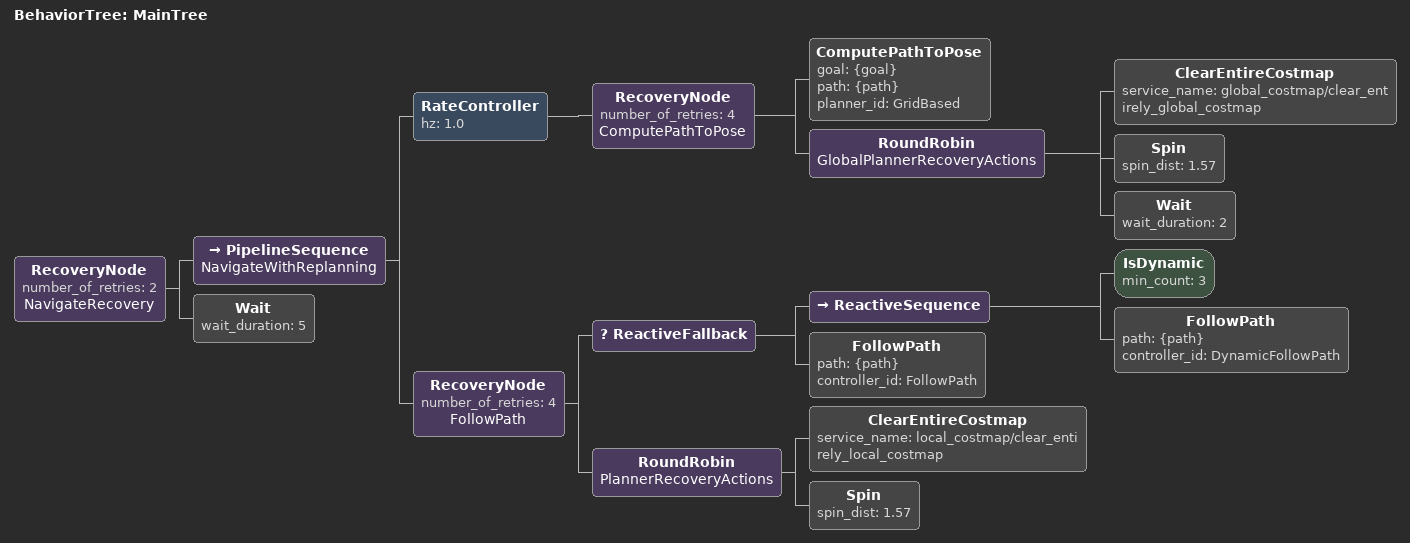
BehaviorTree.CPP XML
<!--
  This Behavior Tree replans the global path periodically at 1 Hz and it also has
  recovery actions.
-->
<root main_tree_to_execute="MainTree">
  <BehaviorTree ID="MainTree">
    <RecoveryNode number_of_retries="2" name="NavigateRecovery">
      <PipelineSequence name="NavigateWithReplanning">
        <RateController hz="1.0">
          <RecoveryNode number_of_retries="4" name="ComputePathToPose">
            <ComputePathToPose goal="{goal}" path="{path}" planner_id="GridBased"/>
            <RoundRobin name="GlobalPlannerRecoveryActions">
              <ClearEntireCostmap service_name="global_costmap/clear_entirely_global_costmap"/>
              <Spin spin_dist="1.57"/>
              <Wait wait_duration="2"/>
            </RoundRobin>
          </RecoveryNode>
        </RateController>
        <RecoveryNode number_of_retries="4" name="FollowPath">
          <ReactiveFallback>
            <ReactiveSequence>
              <IsDynamic min_count="3"/>
              <FollowPath path="{path}" controller_id="DynamicFollowPath"/>
            </ReactiveSequence>
            <FollowPath path="{path}" controller_id="FollowPath"/>
          </ReactiveFallback>
          <RoundRobin name="PlannerRecoveryActions">
            <ClearEntireCostmap service_name="local_costmap/clear_entirely_local_costmap"/>
            <Spin spin_dist="1.57"/>
          </RoundRobin>
        </RecoveryNode>
      </PipelineSequence>
        <Wait wait_duration="5"/>
    </RecoveryNode>
  </BehaviorTree>
</root>
